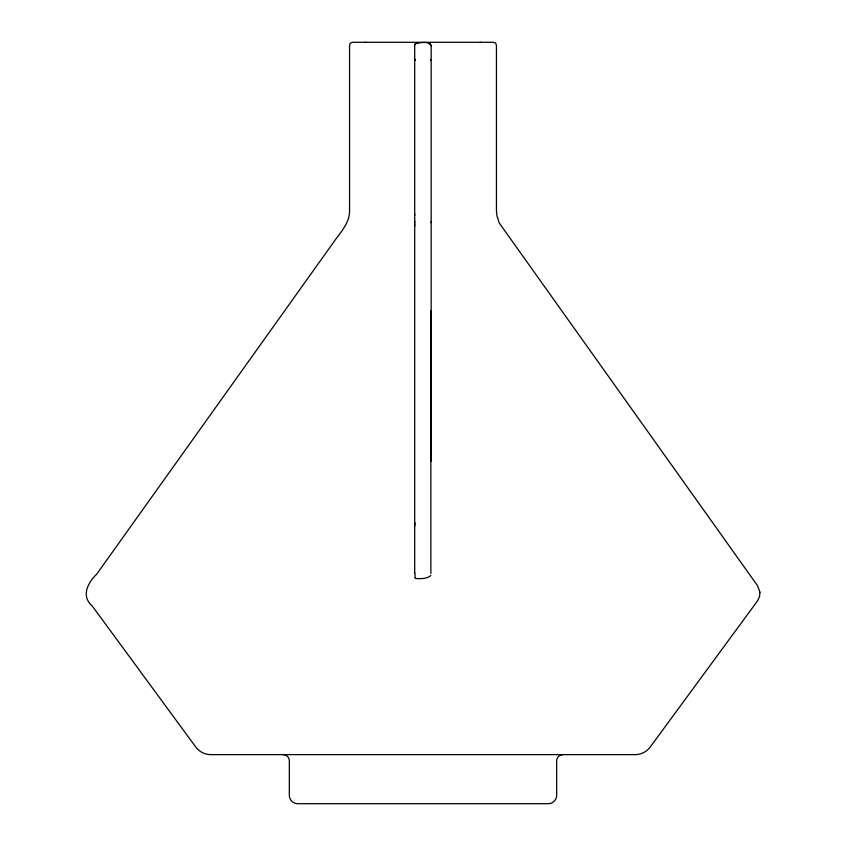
<?xml version="1.0" encoding="UTF-8"?>
<svg xmlns="http://www.w3.org/2000/svg" width="846" height="846" viewBox="0 0 846 846"><rect width="100%" height="100%" fill="white"/><g stroke="black" fill="none" stroke-linecap="round" stroke-linejoin="round"><path stroke-width="1.27" d="M414.699 224.031L414.699 226.326M414.699 222.974L414.699 221.113M414.709 214.197L414.709 215.36M414.709 526.117L415.005 522.976M414.699 45.028L415.449 43.22C420.187 42.977 429.038 40.608 431.164 45.769L431.164 461.398M430.857 575.513C427.145 578.928 420.335 578.875 415.449 578.463L415.005 577.807M416.211 42.945L414.699 45.007L414.699 572.774M479.83 42.49L481.184 42.3M562.812 754.632C559.523 754.59 556.636 757.487 556.679 760.766L556.679 795.399C556.721 799.84 552.819 803.753 548.377 803.7L297.623 803.7C293.181 803.753 289.279 799.84 289.321 795.399L289.321 760.766C289.364 757.487 286.477 754.59 283.188 754.632M417.194 42.829L418.358 42.818M364.816 42.3L366.17 42.49M428.658 43.358L430.403 43.918L431.164 45.79M415.005 60.341L414.699 59.04L415.005 60.341M431.164 221.578L431.164 222.604M430.857 310.873L430.857 573.525M415.005 573.112L415.005 577.289M759.941 592.221L759.507 596.758L757.477 600.946L650.193 747.071C646.756 751.745 641.067 754.632 635.261 754.632L210.739 754.632C204.933 754.632 199.244 751.745 195.807 747.071L92.013 605.694C80.814 596.018 87.942 582.598 96.74 574.106L335.788 239.154C341.995 230.694 349.916 221.726 349.557 210.495L349.557 45.409L350.329 43.072L352.655 42.3L493.345 42.3L495.671 43.072L496.443 45.409L496.443 210.495L496.909 215.667L499.267 223.027L757.572 585.749L759.941 592.221M431.164 59.802L431.09 60.436L431.164 59.802"/></g></svg>
